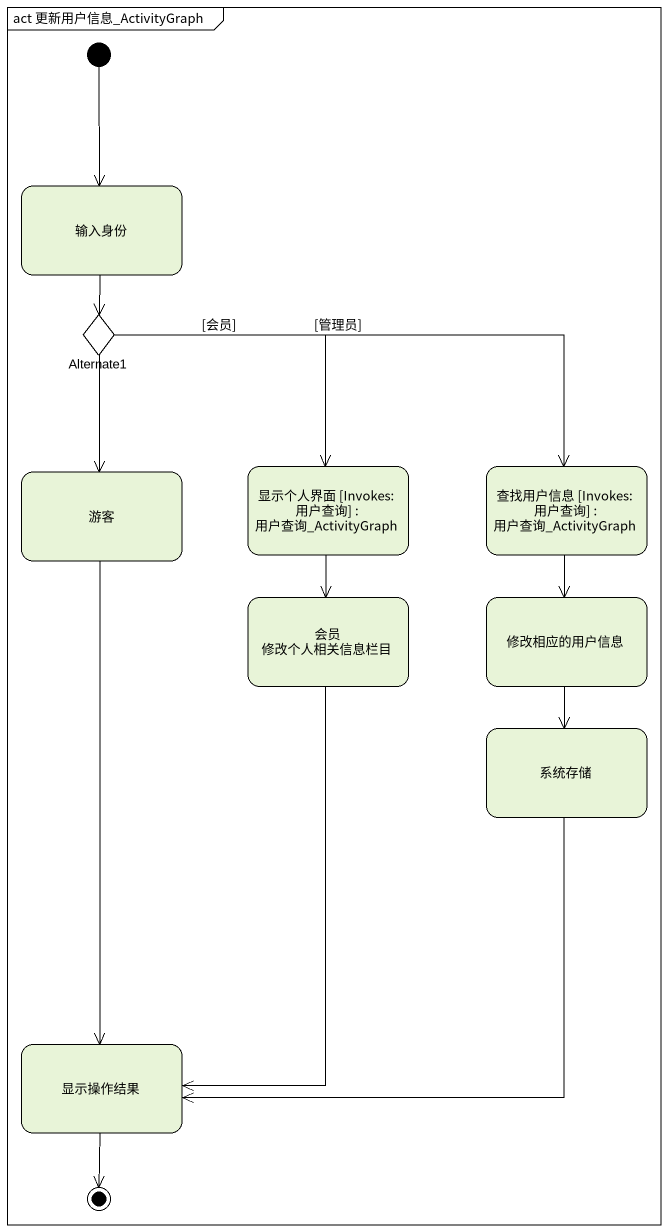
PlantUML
@startuml
mainframe act 更新用户信息_ActivityGraph
hide empty description
state 输入身份
state Alternate1 <<choice>>
state 游客
state "显示个人界面 [Invokes: 用户查询] : 用户查询_ActivityGraph" as 显示个人界面_Invokes_用户查询
state "查找用户信息 [Invokes: 用户查询] : 用户查询_ActivityGraph" as 查找用户信息_Invokes_用户查询
state "会员 修改个人相关信息栏目" as 会员_修改个人相关信息栏目
state 修改相应的用户信息
state 系统存储
state 显示操作结果
[*] --> 输入身份
输入身份 --> Alternate1
Alternate1 --> 游客
Alternate1 --> 显示个人界面_Invokes_用户查询 : [会员]
Alternate1 -right-> 查找用户信息_Invokes_用户查询 : [管理员]
游客 --> 显示操作结果
显示个人界面_Invokes_用户查询 --> 会员_修改个人相关信息栏目
查找用户信息_Invokes_用户查询 --> 修改相应的用户信息
会员_修改个人相关信息栏目 --> 显示操作结果
修改相应的用户信息 --> 系统存储
系统存储 --> 显示操作结果
显示操作结果 --> [*]
@enduml
